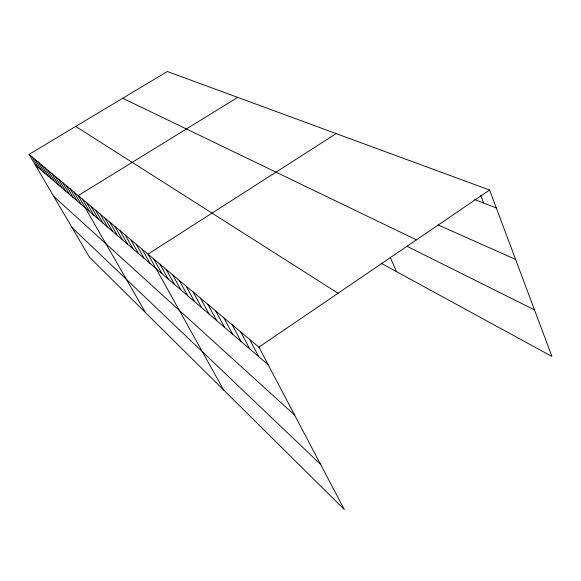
<?xml version="1.0" encoding="UTF-8"?>
<svg xmlns="http://www.w3.org/2000/svg" width="581" height="581" viewBox="0 0 581 581"><rect width="100%" height="100%" fill="white"/><g stroke="black" fill="none" stroke-linecap="round" stroke-linejoin="round"><path stroke-width="0.87" d="M489.58 190.023L167.321 71.507L29.05 154.372L258.894 347.162L489.58 190.023L551.95 356.458L381.063 263.215M336.181 133.608L148.002 254.144L223.743 390.112M237.68 97.383L78.224 195.615L145.548 312.687M474.648 199.53L496.297 207.933M438.089 224.92L515.594 259.446M122.693 98.254L416.432 239.859M406.874 246.235L534.498 309.876M75.69 126.418L338.055 293.245M35.339 165.084L268.124 364.708M53.692 196.342L294.625 415.066M72.037 227.578L320.487 464.226M32.078 156.906L38.419 167.727M29.05 154.372L89.321 257.013L344.308 509.493L258.894 347.162M41.549 164.859L48.056 175.985M38.324 162.15L44.773 173.174M35.165 159.499L41.563 170.422M48.223 170.451L54.839 181.802M44.853 167.626L51.411 178.861M58.819 179.34L65.602 191.033M55.21 176.312L61.927 187.888M51.673 173.349L58.347 184.809M66.299 185.615L73.199 197.555M62.516 182.441L69.357 194.257M74.15 192.202L81.173 204.389M70.178 188.869L77.142 200.932M86.671 202.704L93.882 215.29M82.393 199.116L89.539 211.564M95.56 210.162L102.902 223.024M91.064 206.386L98.334 219.102M100.186 214.04L107.594 227.04M109.802 222.102L117.347 235.407M104.929 218.02L112.402 231.173M119.955 230.621L127.638 244.238M114.813 226.307L122.424 239.764M125.249 235.058L133.005 248.835M136.295 244.325L144.197 258.436M130.689 239.626L138.518 253.563M142.062 249.162L150.036 263.44M153.885 259.075L162.012 273.709M159.935 264.159L168.141 278.967M166.173 269.388L174.453 284.378M172.608 274.784L180.96 289.955M186.073 286.077L194.577 301.641M179.231 280.34L187.663 295.707M193.124 291.996L201.709 307.756M200.409 298.111L209.073 314.074M207.94 304.422L216.684 320.596M215.718 310.944L224.542 327.335M223.765 317.691L232.669 334.3M232.088 324.677L241.071 341.512M240.708 331.911L249.772 348.97M249.634 339.398L258.785 356.698M390.163 257.143L396.496 271.632M480.756 195.448L483.624 203.016"/></g></svg>
